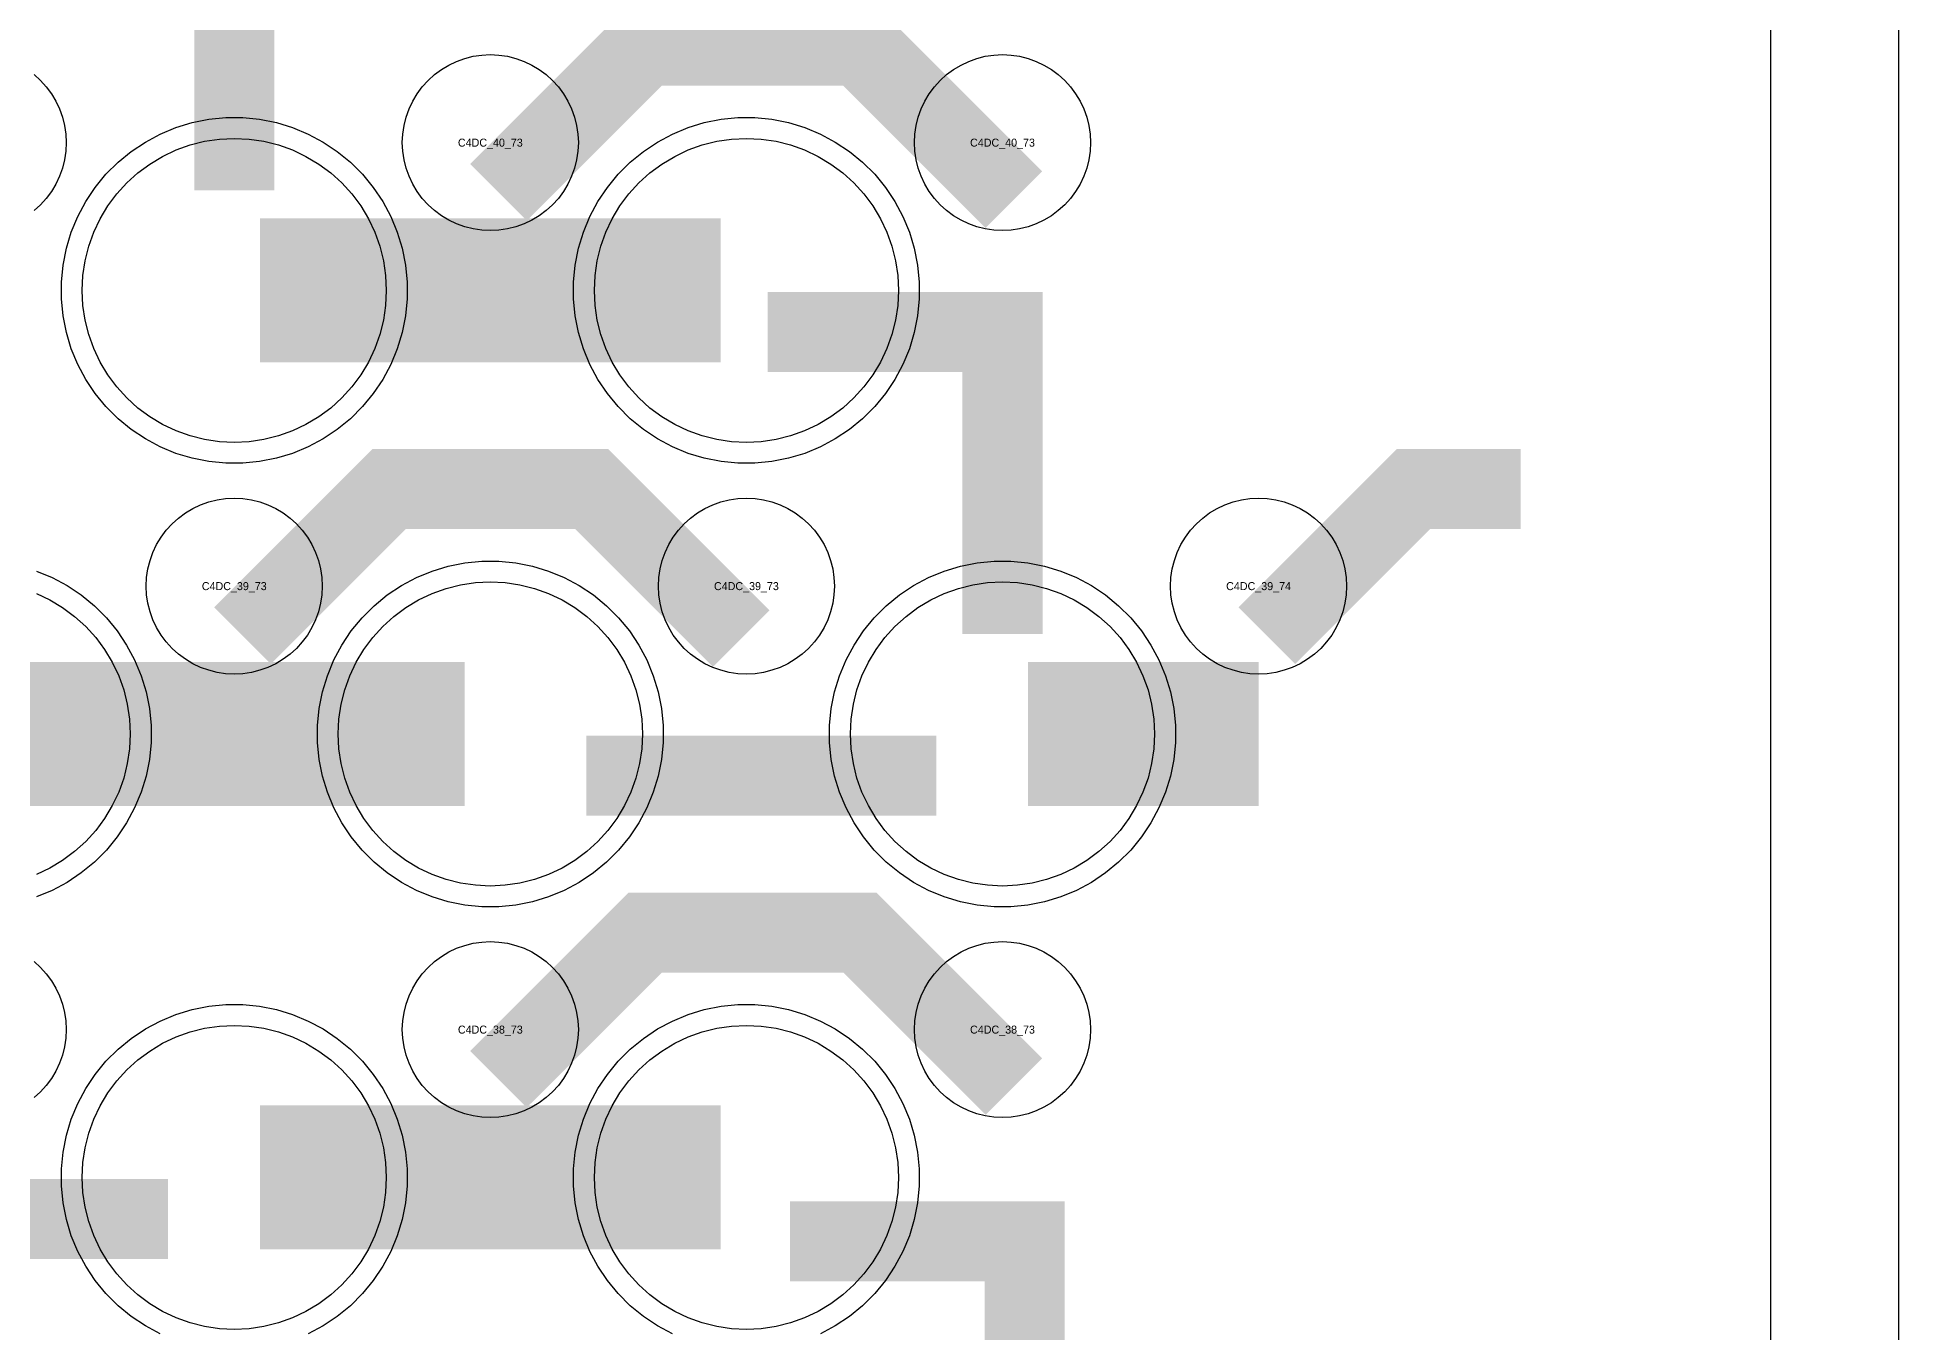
# Model space of a CAD drawing. Extents: x -11880 to 11880, y -14992 to 14992.
# Drawn here: x 11298 to 11880, y -9623 to -9218 of the extents above; entities that cross this region are included whole.
import ezdxf
from ezdxf.enums import TextEntityAlignment as Align

# ---------------------------------------------------------------- set-up
doc = ezdxf.new("R2010")
doc.units = 0
doc.header["$MEASUREMENT"] = 0
for name, color, linetype in [('GDS_775_DT_237', 138, 'CONTINUOUS'), ('OUTLINE', 30, 'CONTINUOUS'), ('RDL1_FS', 34, 'CONTINUOUS'), ('RDL_BS', 160, 'CONTINUOUS')]:
    doc.layers.add(name, color=color, linetype=linetype)

msp = doc.modelspace()

# ---------------------------------------------------------------- linework, layer by layer
at = {"layer": 'OUTLINE'}
for points in [[(-11880, -14992.5), (11880, -14992.5), (11880, 14992.5), (-11880, 14992.5)], [(-11840, -14952.5), (11840, -14952.5), (11840, 14952.5), (-11840, 14952.5)]]:
    msp.add_lwpolyline(points, close=True, dxfattribs=at)
at = {"layer": 'RDL1_FS', "color": 241, "true_color": 0xf7abae}
for points in [[(11360, -9344.509), (11355.343, -9344.28), (11350.732, -9343.596), (11346.209, -9342.464), (11341.819, -9340.892), (11337.605, -9338.9), (11333.605, -9336.502), (11329.86, -9333.724), (11326.406, -9330.594), (11323.276, -9327.14), (11320.498, -9323.395), (11318.1, -9319.395), (11316.108, -9315.181), (11314.536, -9310.791), (11313.404, -9306.268), (11312.72, -9301.657), (11312.491, -9297), (11312.72, -9292.343), (11313.404, -9287.732), (11314.536, -9283.209), (11316.108, -9278.819), (11318.1, -9274.605), (11320.498, -9270.605), (11323.276, -9266.86), (11326.406, -9263.406), (11329.86, -9260.276), (11333.605, -9257.498), (11337.605, -9255.1), (11341.819, -9253.108), (11346.209, -9251.536), (11350.732, -9250.404), (11355.343, -9249.72), (11360, -9249.491), (11364.657, -9249.72), (11369.268, -9250.404), (11373.791, -9251.536), (11378.181, -9253.108), (11382.395, -9255.1), (11386.395, -9257.498), (11390.14, -9260.276), (11393.594, -9263.406), (11396.724, -9266.86), (11399.502, -9270.605), (11401.9, -9274.605), (11403.892, -9278.819), (11405.464, -9283.209), (11406.596, -9287.732), (11407.28, -9292.343), (11407.509, -9297), (11407.28, -9301.657), (11406.596, -9306.268), (11405.464, -9310.791), (11403.892, -9315.181), (11401.9, -9319.395), (11399.502, -9323.395), (11396.724, -9327.14), (11393.594, -9330.594), (11390.14, -9333.724), (11386.395, -9336.502), (11382.395, -9338.9), (11378.181, -9340.892), (11373.791, -9342.464), (11369.268, -9343.596), (11364.657, -9344.28)], [(11520, -9344.509), (11515.343, -9344.28), (11510.732, -9343.596), (11506.209, -9342.464), (11501.819, -9340.892), (11497.605, -9338.9), (11493.605, -9336.502), (11489.86, -9333.724), (11486.406, -9330.594), (11483.276, -9327.14), (11480.498, -9323.395), (11478.1, -9319.395), (11476.108, -9315.181), (11474.536, -9310.791), (11473.404, -9306.268), (11472.72, -9301.657), (11472.491, -9297), (11472.72, -9292.343), (11473.404, -9287.732), (11474.536, -9283.209), (11476.108, -9278.819), (11478.1, -9274.605), (11480.498, -9270.605), (11483.276, -9266.86), (11486.406, -9263.406), (11489.86, -9260.276), (11493.605, -9257.498), (11497.605, -9255.1), (11501.819, -9253.108), (11506.209, -9251.536), (11510.732, -9250.404), (11515.343, -9249.72), (11520, -9249.491), (11524.657, -9249.72), (11529.268, -9250.404), (11533.791, -9251.536), (11538.181, -9253.108), (11542.395, -9255.1), (11546.395, -9257.498), (11550.14, -9260.276), (11553.594, -9263.406), (11556.724, -9266.86), (11559.502, -9270.605), (11561.9, -9274.605), (11563.892, -9278.819), (11565.464, -9283.209), (11566.596, -9287.732), (11567.28, -9292.343), (11567.509, -9297), (11567.28, -9301.657), (11566.596, -9306.268), (11565.464, -9310.791), (11563.892, -9315.181), (11561.9, -9319.395), (11559.502, -9323.395), (11556.724, -9327.14), (11553.594, -9330.594), (11550.14, -9333.724), (11546.395, -9336.502), (11542.395, -9338.9), (11538.181, -9340.892), (11533.791, -9342.464), (11529.268, -9343.596), (11524.657, -9344.28)], [(11440, -9483.074), (11435.343, -9482.845), (11430.732, -9482.161), (11426.209, -9481.029), (11421.819, -9479.457), (11417.605, -9477.465), (11413.605, -9475.067), (11409.86, -9472.289), (11406.406, -9469.159), (11403.276, -9465.705), (11400.498, -9461.96), (11398.1, -9457.96), (11396.108, -9453.746), (11394.536, -9449.356), (11393.404, -9444.833), (11392.72, -9440.222), (11392.491, -9435.565), (11392.72, -9430.908), (11393.404, -9426.297), (11394.536, -9421.774), (11396.108, -9417.384), (11398.1, -9413.17), (11400.498, -9409.17), (11403.276, -9405.425), (11406.406, -9401.971), (11409.86, -9398.841), (11413.605, -9396.063), (11417.605, -9393.665), (11421.819, -9391.673), (11426.209, -9390.101), (11430.732, -9388.969), (11435.343, -9388.285), (11440, -9388.056), (11444.657, -9388.285), (11449.268, -9388.969), (11453.791, -9390.101), (11458.181, -9391.673), (11462.395, -9393.665), (11466.395, -9396.063), (11470.14, -9398.841), (11473.594, -9401.971), (11476.724, -9405.425), (11479.502, -9409.17), (11481.9, -9413.17), (11483.892, -9417.384), (11485.464, -9421.774), (11486.596, -9426.297), (11487.28, -9430.908), (11487.509, -9435.565), (11487.28, -9440.222), (11486.596, -9444.833), (11485.464, -9449.356), (11483.892, -9453.746), (11481.9, -9457.96), (11479.502, -9461.96), (11476.724, -9465.705), (11473.594, -9469.159), (11470.14, -9472.289), (11466.395, -9475.067), (11462.395, -9477.465), (11458.181, -9479.457), (11453.791, -9481.029), (11449.268, -9482.161), (11444.657, -9482.845)], [(11600, -9483.074), (11595.343, -9482.845), (11590.732, -9482.161), (11586.209, -9481.029), (11581.819, -9479.457), (11577.605, -9477.465), (11573.605, -9475.067), (11569.86, -9472.289), (11566.406, -9469.159), (11563.276, -9465.705), (11560.498, -9461.96), (11558.1, -9457.96), (11556.108, -9453.746), (11554.536, -9449.356), (11553.404, -9444.833), (11552.72, -9440.222), (11552.491, -9435.565), (11552.72, -9430.908), (11553.404, -9426.297), (11554.536, -9421.774), (11556.108, -9417.384), (11558.1, -9413.17), (11560.498, -9409.17), (11563.276, -9405.425), (11566.406, -9401.971), (11569.86, -9398.841), (11573.605, -9396.063), (11577.605, -9393.665), (11581.819, -9391.673), (11586.209, -9390.101), (11590.732, -9388.969), (11595.343, -9388.285), (11600, -9388.056), (11604.657, -9388.285), (11609.268, -9388.969), (11613.791, -9390.101), (11618.181, -9391.673), (11622.395, -9393.665), (11626.395, -9396.063), (11630.14, -9398.841), (11633.594, -9401.971), (11636.724, -9405.425), (11639.502, -9409.17), (11641.9, -9413.17), (11643.892, -9417.384), (11645.464, -9421.774), (11646.596, -9426.297), (11647.28, -9430.908), (11647.509, -9435.565), (11647.28, -9440.222), (11646.596, -9444.833), (11645.464, -9449.356), (11643.892, -9453.746), (11641.9, -9457.96), (11639.502, -9461.96), (11636.724, -9465.705), (11633.594, -9469.159), (11630.14, -9472.289), (11626.395, -9475.067), (11622.395, -9477.465), (11618.181, -9479.457), (11613.791, -9481.029), (11609.268, -9482.161), (11604.657, -9482.845)], [(11360, -9621.639), (11355.343, -9621.41), (11350.732, -9620.726), (11346.209, -9619.594), (11341.819, -9618.022), (11337.605, -9616.03), (11333.605, -9613.632), (11329.86, -9610.854), (11326.406, -9607.724), (11323.276, -9604.27), (11320.498, -9600.525), (11318.1, -9596.525), (11316.108, -9592.311), (11314.536, -9587.921), (11313.404, -9583.398), (11312.72, -9578.787), (11312.491, -9574.13), (11312.72, -9569.473), (11313.404, -9564.862), (11314.536, -9560.339), (11316.108, -9555.949), (11318.1, -9551.735), (11320.498, -9547.735), (11323.276, -9543.99), (11326.406, -9540.536), (11329.86, -9537.406), (11333.605, -9534.628), (11337.605, -9532.23), (11341.819, -9530.238), (11346.209, -9528.666), (11350.732, -9527.534), (11355.343, -9526.85), (11360, -9526.621), (11364.657, -9526.85), (11369.268, -9527.534), (11373.791, -9528.666), (11378.181, -9530.238), (11382.395, -9532.23), (11386.395, -9534.628), (11390.14, -9537.406), (11393.594, -9540.536), (11396.724, -9543.99), (11399.502, -9547.735), (11401.9, -9551.735), (11403.892, -9555.949), (11405.464, -9560.339), (11406.596, -9564.862), (11407.28, -9569.473), (11407.509, -9574.13), (11407.28, -9578.787), (11406.596, -9583.398), (11405.464, -9587.921), (11403.892, -9592.311), (11401.9, -9596.525), (11399.502, -9600.525), (11396.724, -9604.27), (11393.594, -9607.724), (11390.14, -9610.854), (11386.395, -9613.632), (11382.395, -9616.03), (11378.181, -9618.022), (11373.791, -9619.594), (11369.268, -9620.726), (11364.657, -9621.41)], [(11520, -9621.639), (11515.343, -9621.41), (11510.732, -9620.726), (11506.209, -9619.594), (11501.819, -9618.022), (11497.605, -9616.03), (11493.605, -9613.632), (11489.86, -9610.854), (11486.406, -9607.724), (11483.276, -9604.27), (11480.498, -9600.525), (11478.1, -9596.525), (11476.108, -9592.311), (11474.536, -9587.921), (11473.404, -9583.398), (11472.72, -9578.787), (11472.491, -9574.13), (11472.72, -9569.473), (11473.404, -9564.862), (11474.536, -9560.339), (11476.108, -9555.949), (11478.1, -9551.735), (11480.498, -9547.735), (11483.276, -9543.99), (11486.406, -9540.536), (11489.86, -9537.406), (11493.605, -9534.628), (11497.605, -9532.23), (11501.819, -9530.238), (11506.209, -9528.666), (11510.732, -9527.534), (11515.343, -9526.85), (11520, -9526.621), (11524.657, -9526.85), (11529.268, -9527.534), (11533.791, -9528.666), (11538.181, -9530.238), (11542.395, -9532.23), (11546.395, -9534.628), (11550.14, -9537.406), (11553.594, -9540.536), (11556.724, -9543.99), (11559.502, -9547.735), (11561.9, -9551.735), (11563.892, -9555.949), (11565.464, -9560.339), (11566.596, -9564.862), (11567.28, -9569.473), (11567.509, -9574.13), (11567.28, -9578.787), (11566.596, -9583.398), (11565.464, -9587.921), (11563.892, -9592.311), (11561.9, -9596.525), (11559.502, -9600.525), (11556.724, -9604.27), (11553.594, -9607.724), (11550.14, -9610.854), (11546.395, -9613.632), (11542.395, -9616.03), (11538.181, -9618.022), (11533.791, -9619.594), (11529.268, -9620.726), (11524.657, -9621.41)]]:
    msp.add_lwpolyline(points, close=True, dxfattribs=at)
for points in [[(11368.002, -9297, 45, 45, 0), (11440.002, -9297, 45, 45, 0)], [(11440.002, -9297, 45, 45, 0), (11512.002, -9297, 45, 45, 0)], [(11288.002, -9435.565, 45, 45, 0), (11360.002, -9435.565, 45, 45, 0)], [(11360.002, -9435.565, 45, 45, 0), (11432.002, -9435.565, 45, 45, 0)], [(11608.002, -9435.565, 45, 45, 0), (11680.002, -9435.565, 45, 45, 0)], [(11368.002, -9574.13, 45, 45, 0), (11440.002, -9574.13, 45, 45, 0)], [(11440.002, -9574.13, 45, 45, 0), (11512.002, -9574.13, 45, 45, 0)]]:
    msp.add_lwpolyline(points, format="xyseb", dxfattribs=at)
msp.add_lwpolyline([(11298.181, -9391.673), (11302.395, -9393.665), (11306.395, -9396.063), (11310.14, -9398.841), (11313.594, -9401.971), (11316.724, -9405.425), (11319.502, -9409.17), (11321.9, -9413.17), (11323.892, -9417.384), (11325.464, -9421.774), (11326.596, -9426.297), (11327.28, -9430.908), (11327.509, -9435.565), (11327.28, -9440.222), (11326.596, -9444.833), (11325.464, -9449.356), (11323.892, -9453.746), (11321.9, -9457.96), (11319.502, -9461.96), (11316.724, -9465.705), (11313.594, -9469.159), (11310.14, -9472.289), (11306.395, -9475.067), (11302.395, -9477.465), (11298.181, -9479.457)], dxfattribs=at)
at = {"layer": 'RDL_BS', "color": 241, "true_color": 0xf7abae}
for points in [[(11360, -9265.735, 25, 25, 0), (11360, -9158.958, 25, 25, 0)], [(11360, -9265.735, 25, 25, 0), (11360, -9158.958, 25, 25, 0)], [(11600, -9404.3, 25, 25, 0), (11600, -9297.523, 25, 25, 0)], [(11600, -9404.3, 25, 25, 0), (11600, -9297.523, 25, 25, 0)], [(11612.5, -9310.023, 25, 25, 0), (11526.667, -9310.023, 25, 25, 0)], [(11612.5, -9310.023, 25, 25, 0), (11547.833, -9310.023, 25, 25, 0)], [(11470.016, -9448.578, 25, 25, 0), (11579.281, -9448.578, 25, 25, 0)], [(11606.951, -9688.379, 25, 25, 0), (11606.951, -9581.602, 25, 25, 0)], [(11606.951, -9688.379, 25, 25, 0), (11606.951, -9581.602, 25, 25, 0)], [(11230.016, -9587.143, 25, 25, 0), (11339.281, -9587.143, 25, 25, 0)], [(11619.451, -9594.102, 25, 25, 0), (11533.618, -9594.102, 25, 25, 0)], [(11619.451, -9594.102, 25, 25, 0), (11554.784, -9594.102, 25, 25, 0)]]:
    msp.add_lwpolyline(points, format="xyseb", dxfattribs=at)
at = {"layer": 'RDL_BS'}
for points in [[(11442.562, -9266.314, 25, 25, 0), (11488.377, -9220.499, 25, 25, 0), (11521.93, -9220.499, 25, 25, 0)], [(11603.555, -9268.619, 25, 25, 0), (11555.435, -9220.499, 25, 25, 0), (11521.838, -9220.499, 25, 25, 0)], [(11362.562, -9404.879, 25, 25, 0), (11408.377, -9359.064, 25, 25, 0), (11441.93, -9359.064, 25, 25, 0)], [(11518.401, -9405.778, 25, 25, 0), (11471.687, -9359.064, 25, 25, 0), (11441.929, -9359.064, 25, 25, 0)], [(11682.562, -9404.879, 25, 25, 0), (11728.377, -9359.064, 25, 25, 0), (11761.93, -9359.064, 25, 25, 0)], [(11442.562, -9543.444, 25, 25, 0), (11488.377, -9497.629, 25, 25, 0), (11521.93, -9497.629, 25, 25, 0)], [(11603.555, -9545.749, 25, 25, 0), (11555.435, -9497.629, 25, 25, 0), (11521.838, -9497.629, 25, 25, 0)]]:
    msp.add_lwpolyline(points, format="xyseb", dxfattribs=at)
for points in [[(11440, -9278.306), (11437.307, -9278.174), (11434.635, -9277.778), (11432.016, -9277.121), (11429.481, -9276.214), (11427.044, -9275.062), (11424.72, -9273.669), (11422.557, -9272.066), (11420.558, -9270.254), (11418.746, -9268.255), (11417.143, -9266.092), (11415.75, -9263.768), (11414.598, -9261.331), (11413.691, -9258.796), (11413.034, -9256.177), (11412.638, -9253.505), (11412.506, -9250.812), (11412.638, -9248.119), (11413.034, -9245.447), (11413.691, -9242.828), (11414.598, -9240.293), (11415.75, -9237.856), (11417.143, -9235.532), (11418.746, -9233.369), (11420.558, -9231.37), (11422.557, -9229.558), (11424.72, -9227.955), (11427.044, -9226.562), (11429.481, -9225.41), (11432.016, -9224.503), (11434.635, -9223.846), (11437.307, -9223.45), (11440, -9223.318), (11442.693, -9223.45), (11445.365, -9223.846), (11447.984, -9224.503), (11450.519, -9225.41), (11452.956, -9226.562), (11455.28, -9227.955), (11457.443, -9229.558), (11459.442, -9231.37), (11461.254, -9233.369), (11462.857, -9235.532), (11464.25, -9237.856), (11465.402, -9240.293), (11466.309, -9242.828), (11466.966, -9245.447), (11467.362, -9248.119), (11467.494, -9250.812), (11467.362, -9253.505), (11466.966, -9256.177), (11466.309, -9258.796), (11465.402, -9261.331), (11464.25, -9263.768), (11462.857, -9266.092), (11461.254, -9268.255), (11459.442, -9270.254), (11457.443, -9272.066), (11455.28, -9273.669), (11452.956, -9275.062), (11450.519, -9276.214), (11447.984, -9277.121), (11445.365, -9277.778), (11442.693, -9278.174)], [(11600, -9278.306), (11597.307, -9278.174), (11594.635, -9277.778), (11592.016, -9277.121), (11589.481, -9276.214), (11587.044, -9275.062), (11584.72, -9273.669), (11582.557, -9272.066), (11580.558, -9270.254), (11578.746, -9268.255), (11577.143, -9266.092), (11575.75, -9263.768), (11574.598, -9261.331), (11573.691, -9258.796), (11573.034, -9256.177), (11572.638, -9253.505), (11572.506, -9250.812), (11572.638, -9248.119), (11573.034, -9245.447), (11573.691, -9242.828), (11574.598, -9240.293), (11575.75, -9237.856), (11577.143, -9235.532), (11578.746, -9233.369), (11580.558, -9231.37), (11582.557, -9229.558), (11584.72, -9227.955), (11587.044, -9226.562), (11589.481, -9225.41), (11592.016, -9224.503), (11594.635, -9223.846), (11597.307, -9223.45), (11600, -9223.318), (11602.693, -9223.45), (11605.365, -9223.846), (11607.984, -9224.503), (11610.519, -9225.41), (11612.956, -9226.562), (11615.28, -9227.955), (11617.443, -9229.558), (11619.442, -9231.37), (11621.254, -9233.369), (11622.857, -9235.532), (11624.25, -9237.856), (11625.402, -9240.293), (11626.309, -9242.828), (11626.966, -9245.447), (11627.362, -9248.119), (11627.494, -9250.812), (11627.362, -9253.505), (11626.966, -9256.177), (11626.309, -9258.796), (11625.402, -9261.331), (11624.25, -9263.768), (11622.857, -9266.092), (11621.254, -9268.255), (11619.442, -9270.254), (11617.443, -9272.066), (11615.28, -9273.669), (11612.956, -9275.062), (11610.519, -9276.214), (11607.984, -9277.121), (11605.365, -9277.778), (11602.693, -9278.174)], [(11360, -9416.871), (11357.307, -9416.739), (11354.635, -9416.343), (11352.016, -9415.686), (11349.481, -9414.779), (11347.044, -9413.627), (11344.72, -9412.234), (11342.557, -9410.631), (11340.558, -9408.819), (11338.746, -9406.82), (11337.143, -9404.657), (11335.75, -9402.333), (11334.598, -9399.896), (11333.691, -9397.361), (11333.034, -9394.742), (11332.638, -9392.07), (11332.506, -9389.377), (11332.638, -9386.684), (11333.034, -9384.012), (11333.691, -9381.393), (11334.598, -9378.858), (11335.75, -9376.421), (11337.143, -9374.097), (11338.746, -9371.934), (11340.558, -9369.935), (11342.557, -9368.123), (11344.72, -9366.52), (11347.044, -9365.127), (11349.481, -9363.975), (11352.016, -9363.068), (11354.635, -9362.411), (11357.307, -9362.015), (11360, -9361.883), (11362.693, -9362.015), (11365.365, -9362.411), (11367.984, -9363.068), (11370.519, -9363.975), (11372.956, -9365.127), (11375.28, -9366.52), (11377.443, -9368.123), (11379.442, -9369.935), (11381.254, -9371.934), (11382.857, -9374.097), (11384.25, -9376.421), (11385.402, -9378.858), (11386.309, -9381.393), (11386.966, -9384.012), (11387.362, -9386.684), (11387.494, -9389.377), (11387.362, -9392.07), (11386.966, -9394.742), (11386.309, -9397.361), (11385.402, -9399.896), (11384.25, -9402.333), (11382.857, -9404.657), (11381.254, -9406.82), (11379.442, -9408.819), (11377.443, -9410.631), (11375.28, -9412.234), (11372.956, -9413.627), (11370.519, -9414.779), (11367.984, -9415.686), (11365.365, -9416.343), (11362.693, -9416.739)], [(11520, -9416.871), (11517.307, -9416.739), (11514.635, -9416.343), (11512.016, -9415.686), (11509.481, -9414.779), (11507.044, -9413.627), (11504.72, -9412.234), (11502.557, -9410.631), (11500.558, -9408.819), (11498.746, -9406.82), (11497.143, -9404.657), (11495.75, -9402.333), (11494.598, -9399.896), (11493.691, -9397.361), (11493.034, -9394.742), (11492.638, -9392.07), (11492.506, -9389.377), (11492.638, -9386.684), (11493.034, -9384.012), (11493.691, -9381.393), (11494.598, -9378.858), (11495.75, -9376.421), (11497.143, -9374.097), (11498.746, -9371.934), (11500.558, -9369.935), (11502.557, -9368.123), (11504.72, -9366.52), (11507.044, -9365.127), (11509.481, -9363.975), (11512.016, -9363.068), (11514.635, -9362.411), (11517.307, -9362.015), (11520, -9361.883), (11522.693, -9362.015), (11525.365, -9362.411), (11527.984, -9363.068), (11530.519, -9363.975), (11532.956, -9365.127), (11535.28, -9366.52), (11537.443, -9368.123), (11539.442, -9369.935), (11541.254, -9371.934), (11542.857, -9374.097), (11544.25, -9376.421), (11545.402, -9378.858), (11546.309, -9381.393), (11546.966, -9384.012), (11547.362, -9386.684), (11547.494, -9389.377), (11547.362, -9392.07), (11546.966, -9394.742), (11546.309, -9397.361), (11545.402, -9399.896), (11544.25, -9402.333), (11542.857, -9404.657), (11541.254, -9406.82), (11539.442, -9408.819), (11537.443, -9410.631), (11535.28, -9412.234), (11532.956, -9413.627), (11530.519, -9414.779), (11527.984, -9415.686), (11525.365, -9416.343), (11522.693, -9416.739)], [(11680, -9416.871), (11677.307, -9416.739), (11674.635, -9416.343), (11672.016, -9415.686), (11669.481, -9414.779), (11667.044, -9413.627), (11664.72, -9412.234), (11662.557, -9410.631), (11660.558, -9408.819), (11658.746, -9406.82), (11657.143, -9404.657), (11655.75, -9402.333), (11654.598, -9399.896), (11653.691, -9397.361), (11653.034, -9394.742), (11652.638, -9392.07), (11652.506, -9389.377), (11652.638, -9386.684), (11653.034, -9384.012), (11653.691, -9381.393), (11654.598, -9378.858), (11655.75, -9376.421), (11657.143, -9374.097), (11658.746, -9371.934), (11660.558, -9369.935), (11662.557, -9368.123), (11664.72, -9366.52), (11667.044, -9365.127), (11669.481, -9363.975), (11672.016, -9363.068), (11674.635, -9362.411), (11677.307, -9362.015), (11680, -9361.883), (11682.693, -9362.015), (11685.365, -9362.411), (11687.984, -9363.068), (11690.519, -9363.975), (11692.956, -9365.127), (11695.28, -9366.52), (11697.443, -9368.123), (11699.442, -9369.935), (11701.254, -9371.934), (11702.857, -9374.097), (11704.25, -9376.421), (11705.402, -9378.858), (11706.309, -9381.393), (11706.966, -9384.012), (11707.362, -9386.684), (11707.494, -9389.377), (11707.362, -9392.07), (11706.966, -9394.742), (11706.309, -9397.361), (11705.402, -9399.896), (11704.25, -9402.333), (11702.857, -9404.657), (11701.254, -9406.82), (11699.442, -9408.819), (11697.443, -9410.631), (11695.28, -9412.234), (11692.956, -9413.627), (11690.519, -9414.779), (11687.984, -9415.686), (11685.365, -9416.343), (11682.693, -9416.739)], [(11440, -9555.436), (11437.307, -9555.304), (11434.635, -9554.908), (11432.016, -9554.251), (11429.481, -9553.344), (11427.044, -9552.192), (11424.72, -9550.799), (11422.557, -9549.196), (11420.558, -9547.384), (11418.746, -9545.385), (11417.143, -9543.222), (11415.75, -9540.898), (11414.598, -9538.461), (11413.691, -9535.926), (11413.034, -9533.307), (11412.638, -9530.635), (11412.506, -9527.942), (11412.638, -9525.249), (11413.034, -9522.577), (11413.691, -9519.958), (11414.598, -9517.423), (11415.75, -9514.986), (11417.143, -9512.662), (11418.746, -9510.499), (11420.558, -9508.5), (11422.557, -9506.688), (11424.72, -9505.085), (11427.044, -9503.692), (11429.481, -9502.54), (11432.016, -9501.633), (11434.635, -9500.976), (11437.307, -9500.58), (11440, -9500.448), (11442.693, -9500.58), (11445.365, -9500.976), (11447.984, -9501.633), (11450.519, -9502.54), (11452.956, -9503.692), (11455.28, -9505.085), (11457.443, -9506.688), (11459.442, -9508.5), (11461.254, -9510.499), (11462.857, -9512.662), (11464.25, -9514.986), (11465.402, -9517.423), (11466.309, -9519.958), (11466.966, -9522.577), (11467.362, -9525.249), (11467.494, -9527.942), (11467.362, -9530.635), (11466.966, -9533.307), (11466.309, -9535.926), (11465.402, -9538.461), (11464.25, -9540.898), (11462.857, -9543.222), (11461.254, -9545.385), (11459.442, -9547.384), (11457.443, -9549.196), (11455.28, -9550.799), (11452.956, -9552.192), (11450.519, -9553.344), (11447.984, -9554.251), (11445.365, -9554.908), (11442.693, -9555.304)], [(11600, -9555.436), (11597.307, -9555.304), (11594.635, -9554.908), (11592.016, -9554.251), (11589.481, -9553.344), (11587.044, -9552.192), (11584.72, -9550.799), (11582.557, -9549.196), (11580.558, -9547.384), (11578.746, -9545.385), (11577.143, -9543.222), (11575.75, -9540.898), (11574.598, -9538.461), (11573.691, -9535.926), (11573.034, -9533.307), (11572.638, -9530.635), (11572.506, -9527.942), (11572.638, -9525.249), (11573.034, -9522.577), (11573.691, -9519.958), (11574.598, -9517.423), (11575.75, -9514.986), (11577.143, -9512.662), (11578.746, -9510.499), (11580.558, -9508.5), (11582.557, -9506.688), (11584.72, -9505.085), (11587.044, -9503.692), (11589.481, -9502.54), (11592.016, -9501.633), (11594.635, -9500.976), (11597.307, -9500.58), (11600, -9500.448), (11602.693, -9500.58), (11605.365, -9500.976), (11607.984, -9501.633), (11610.519, -9502.54), (11612.956, -9503.692), (11615.28, -9505.085), (11617.443, -9506.688), (11619.442, -9508.5), (11621.254, -9510.499), (11622.857, -9512.662), (11624.25, -9514.986), (11625.402, -9517.423), (11626.309, -9519.958), (11626.966, -9522.577), (11627.362, -9525.249), (11627.494, -9527.942), (11627.362, -9530.635), (11626.966, -9533.307), (11626.309, -9535.926), (11625.402, -9538.461), (11624.25, -9540.898), (11622.857, -9543.222), (11621.254, -9545.385), (11619.442, -9547.384), (11617.443, -9549.196), (11615.28, -9550.799), (11612.956, -9552.192), (11610.519, -9553.344), (11607.984, -9554.251), (11605.365, -9554.908), (11602.693, -9555.304)]]:
    msp.add_lwpolyline(points, close=True, dxfattribs=at)
for points in [[(11297.443, -9229.558), (11299.442, -9231.37), (11301.254, -9233.369), (11302.857, -9235.532), (11304.25, -9237.856), (11305.402, -9240.293), (11306.309, -9242.828), (11306.966, -9245.447), (11307.362, -9248.119), (11307.494, -9250.812), (11307.362, -9253.505), (11306.966, -9256.177), (11306.309, -9258.796), (11305.402, -9261.331), (11304.25, -9263.768), (11302.857, -9266.092), (11301.254, -9268.255), (11299.442, -9270.254), (11297.443, -9272.066)], [(11297.443, -9506.688), (11299.442, -9508.5), (11301.254, -9510.499), (11302.857, -9512.662), (11304.25, -9514.986), (11305.402, -9517.423), (11306.309, -9519.958), (11306.966, -9522.577), (11307.362, -9525.249), (11307.494, -9527.942), (11307.362, -9530.635), (11306.966, -9533.307), (11306.309, -9535.926), (11305.402, -9538.461), (11304.25, -9540.898), (11302.857, -9543.222), (11301.254, -9545.385), (11299.442, -9547.384), (11297.443, -9549.196)]]:
    msp.add_lwpolyline(points, dxfattribs=at)
at = {"layer": 'RDL_BS', "color": 241, "true_color": 0xf7abae}
for points in [[(11357.356, -9351), (11352.062, -9350.483), (11346.835, -9349.437), (11341.795, -9347.906), (11336.885, -9345.875), (11332.223, -9343.383), (11327.809, -9340.436), (11323.708, -9337.074), (11319.926, -9333.292), (11316.564, -9329.191), (11313.617, -9324.777), (11311.125, -9320.115), (11309.094, -9315.205), (11307.563, -9310.165), (11306.517, -9304.938), (11306, -9299.644), (11306, -9294.356), (11306.517, -9289.062), (11307.563, -9283.835), (11309.094, -9278.795), (11311.125, -9273.885), (11313.617, -9269.223), (11316.564, -9264.809), (11319.926, -9260.708), (11323.708, -9256.926), (11327.809, -9253.564), (11332.223, -9250.617), (11336.885, -9248.125), (11341.795, -9246.094), (11346.835, -9244.563), (11352.062, -9243.517), (11357.356, -9243), (11362.644, -9243), (11367.938, -9243.517), (11373.165, -9244.563), (11378.205, -9246.094), (11383.115, -9248.125), (11387.777, -9250.617), (11392.191, -9253.564), (11396.292, -9256.926), (11400.074, -9260.708), (11403.436, -9264.809), (11406.383, -9269.223), (11408.875, -9273.885), (11410.906, -9278.795), (11412.437, -9283.835), (11413.483, -9289.062), (11414, -9294.356), (11414, -9299.644), (11413.483, -9304.938), (11412.437, -9310.165), (11410.906, -9315.205), (11408.875, -9320.115), (11406.383, -9324.777), (11403.436, -9329.191), (11400.074, -9333.292), (11396.292, -9337.074), (11392.191, -9340.436), (11387.777, -9343.383), (11383.115, -9345.875), (11378.205, -9347.906), (11373.165, -9349.437), (11367.938, -9350.483), (11362.644, -9351)], [(11517.356, -9351), (11512.062, -9350.483), (11506.835, -9349.437), (11501.795, -9347.906), (11496.885, -9345.875), (11492.223, -9343.383), (11487.809, -9340.436), (11483.708, -9337.074), (11479.926, -9333.292), (11476.564, -9329.191), (11473.617, -9324.777), (11471.125, -9320.115), (11469.094, -9315.205), (11467.563, -9310.165), (11466.517, -9304.938), (11466, -9299.644), (11466, -9294.356), (11466.517, -9289.062), (11467.563, -9283.835), (11469.094, -9278.795), (11471.125, -9273.885), (11473.617, -9269.223), (11476.564, -9264.809), (11479.926, -9260.708), (11483.708, -9256.926), (11487.809, -9253.564), (11492.223, -9250.617), (11496.885, -9248.125), (11501.795, -9246.094), (11506.835, -9244.563), (11512.062, -9243.517), (11517.356, -9243), (11522.644, -9243), (11527.938, -9243.517), (11533.165, -9244.563), (11538.205, -9246.094), (11543.115, -9248.125), (11547.777, -9250.617), (11552.191, -9253.564), (11556.292, -9256.926), (11560.074, -9260.708), (11563.436, -9264.809), (11566.383, -9269.223), (11568.875, -9273.885), (11570.906, -9278.795), (11572.437, -9283.835), (11573.483, -9289.062), (11574, -9294.356), (11574, -9299.644), (11573.483, -9304.938), (11572.437, -9310.165), (11570.906, -9315.205), (11568.875, -9320.115), (11566.383, -9324.777), (11563.436, -9329.191), (11560.074, -9333.292), (11556.292, -9337.074), (11552.191, -9340.436), (11547.777, -9343.383), (11543.115, -9345.875), (11538.205, -9347.906), (11533.165, -9349.437), (11527.938, -9350.483), (11522.644, -9351)], [(11437.356, -9489.565), (11432.062, -9489.048), (11426.835, -9488.002), (11421.795, -9486.471), (11416.885, -9484.44), (11412.223, -9481.948), (11407.809, -9479.001), (11403.708, -9475.639), (11399.926, -9471.857), (11396.564, -9467.756), (11393.617, -9463.342), (11391.125, -9458.68), (11389.094, -9453.77), (11387.563, -9448.73), (11386.517, -9443.503), (11386, -9438.209), (11386, -9432.921), (11386.517, -9427.627), (11387.563, -9422.4), (11389.094, -9417.36), (11391.125, -9412.45), (11393.617, -9407.788), (11396.564, -9403.374), (11399.926, -9399.273), (11403.708, -9395.491), (11407.809, -9392.129), (11412.223, -9389.182), (11416.885, -9386.69), (11421.795, -9384.659), (11426.835, -9383.128), (11432.062, -9382.082), (11437.356, -9381.565), (11442.644, -9381.565), (11447.938, -9382.082), (11453.165, -9383.128), (11458.205, -9384.659), (11463.115, -9386.69), (11467.777, -9389.182), (11472.191, -9392.129), (11476.292, -9395.491), (11480.074, -9399.273), (11483.436, -9403.374), (11486.383, -9407.788), (11488.875, -9412.45), (11490.906, -9417.36), (11492.437, -9422.4), (11493.483, -9427.627), (11494, -9432.921), (11494, -9438.209), (11493.483, -9443.503), (11492.437, -9448.73), (11490.906, -9453.77), (11488.875, -9458.68), (11486.383, -9463.342), (11483.436, -9467.756), (11480.074, -9471.857), (11476.292, -9475.639), (11472.191, -9479.001), (11467.777, -9481.948), (11463.115, -9484.44), (11458.205, -9486.471), (11453.165, -9488.002), (11447.938, -9489.048), (11442.644, -9489.565)], [(11597.356, -9489.565), (11592.062, -9489.048), (11586.835, -9488.002), (11581.795, -9486.471), (11576.885, -9484.44), (11572.223, -9481.948), (11567.809, -9479.001), (11563.708, -9475.639), (11559.926, -9471.857), (11556.564, -9467.756), (11553.617, -9463.342), (11551.125, -9458.68), (11549.094, -9453.77), (11547.563, -9448.73), (11546.517, -9443.503), (11546, -9438.209), (11546, -9432.921), (11546.517, -9427.627), (11547.563, -9422.4), (11549.094, -9417.36), (11551.125, -9412.45), (11553.617, -9407.788), (11556.564, -9403.374), (11559.926, -9399.273), (11563.708, -9395.491), (11567.809, -9392.129), (11572.223, -9389.182), (11576.885, -9386.69), (11581.795, -9384.659), (11586.835, -9383.128), (11592.062, -9382.082), (11597.356, -9381.565), (11602.644, -9381.565), (11607.938, -9382.082), (11613.165, -9383.128), (11618.205, -9384.659), (11623.115, -9386.69), (11627.777, -9389.182), (11632.191, -9392.129), (11636.292, -9395.491), (11640.074, -9399.273), (11643.436, -9403.374), (11646.383, -9407.788), (11648.875, -9412.45), (11650.906, -9417.36), (11652.437, -9422.4), (11653.483, -9427.627), (11654, -9432.921), (11654, -9438.209), (11653.483, -9443.503), (11652.437, -9448.73), (11650.906, -9453.77), (11648.875, -9458.68), (11646.383, -9463.342), (11643.436, -9467.756), (11640.074, -9471.857), (11636.292, -9475.639), (11632.191, -9479.001), (11627.777, -9481.948), (11623.115, -9484.44), (11618.205, -9486.471), (11613.165, -9488.002), (11607.938, -9489.048), (11602.644, -9489.565)]]:
    msp.add_lwpolyline(points, close=True, dxfattribs=at)
for points in [[(11298.205, -9384.659), (11303.115, -9386.69), (11307.777, -9389.182), (11312.191, -9392.129), (11316.292, -9395.491), (11320.074, -9399.273), (11323.436, -9403.374), (11326.383, -9407.788), (11328.875, -9412.45), (11330.906, -9417.36), (11332.437, -9422.4), (11333.483, -9427.627), (11334, -9432.921), (11334, -9438.209), (11333.483, -9443.503), (11332.437, -9448.73), (11330.906, -9453.77), (11328.875, -9458.68), (11326.383, -9463.342), (11323.436, -9467.756), (11320.074, -9471.857), (11316.292, -9475.639), (11312.191, -9479.001), (11307.777, -9481.948), (11303.115, -9484.44), (11298.205, -9486.471)], [(11336.885, -9623.005), (11332.223, -9620.513), (11327.809, -9617.566), (11323.708, -9614.204), (11319.926, -9610.422), (11316.564, -9606.321), (11313.617, -9601.907), (11311.125, -9597.245), (11309.094, -9592.335), (11307.563, -9587.295), (11306.517, -9582.068), (11306, -9576.774), (11306, -9571.486), (11306.517, -9566.192), (11307.563, -9560.965), (11309.094, -9555.925), (11311.125, -9551.015), (11313.617, -9546.353), (11316.564, -9541.939), (11319.926, -9537.838), (11323.708, -9534.056), (11327.809, -9530.694), (11332.223, -9527.747), (11336.885, -9525.255), (11341.795, -9523.224), (11346.835, -9521.693), (11352.062, -9520.647), (11357.356, -9520.13), (11362.644, -9520.13), (11367.938, -9520.647), (11373.165, -9521.693), (11378.205, -9523.224), (11383.115, -9525.255), (11387.777, -9527.747), (11392.191, -9530.694), (11396.292, -9534.056), (11400.074, -9537.838), (11403.436, -9541.939), (11406.383, -9546.353), (11408.875, -9551.015), (11410.906, -9555.925), (11412.437, -9560.965), (11413.483, -9566.192), (11414, -9571.486), (11414, -9576.774), (11413.483, -9582.068), (11412.437, -9587.295), (11410.906, -9592.335), (11408.875, -9597.245), (11406.383, -9601.907), (11403.436, -9606.321), (11400.074, -9610.422), (11396.292, -9614.204), (11392.191, -9617.566), (11387.777, -9620.513), (11383.115, -9623.005)], [(11496.885, -9623.005), (11492.223, -9620.513), (11487.809, -9617.566), (11483.708, -9614.204), (11479.926, -9610.422), (11476.564, -9606.321), (11473.617, -9601.907), (11471.125, -9597.245), (11469.094, -9592.335), (11467.563, -9587.295), (11466.517, -9582.068), (11466, -9576.774), (11466, -9571.486), (11466.517, -9566.192), (11467.563, -9560.965), (11469.094, -9555.925), (11471.125, -9551.015), (11473.617, -9546.353), (11476.564, -9541.939), (11479.926, -9537.838), (11483.708, -9534.056), (11487.809, -9530.694), (11492.223, -9527.747), (11496.885, -9525.255), (11501.795, -9523.224), (11506.835, -9521.693), (11512.062, -9520.647), (11517.356, -9520.13), (11522.644, -9520.13), (11527.938, -9520.647), (11533.165, -9521.693), (11538.205, -9523.224), (11543.115, -9525.255), (11547.777, -9527.747), (11552.191, -9530.694), (11556.292, -9534.056), (11560.074, -9537.838), (11563.436, -9541.939), (11566.383, -9546.353), (11568.875, -9551.015), (11570.906, -9555.925), (11572.437, -9560.965), (11573.483, -9566.192), (11574, -9571.486), (11574, -9576.774), (11573.483, -9582.068), (11572.437, -9587.295), (11570.906, -9592.335), (11568.875, -9597.245), (11566.383, -9601.907), (11563.436, -9606.321), (11560.074, -9610.422), (11556.292, -9614.204), (11552.191, -9617.566), (11547.777, -9620.513), (11543.115, -9623.005)]]:
    msp.add_lwpolyline(points, dxfattribs=at)

# ---------------------------------------------------------------- texts
at = {"layer": 'GDS_775_DT_237'}
for s, p in [('C4DC_40_73', (11440, -9250.812)), ('C4DC_40_73', (11440, -9250.812)), ('C4DC_40_73', (11600, -9250.812)), ('C4DC_40_73', (11600, -9250.812)), ('C4DC_39_73', (11360, -9389.377)), ('C4DC_39_73', (11360, -9389.377)), ('C4DC_39_73', (11520, -9389.377)), ('C4DC_39_73', (11520, -9389.377)), ('C4DC_39_74', (11680, -9389.377)), ('C4DC_39_74', (11680, -9389.377)), ('C4DC_38_73', (11440, -9527.942)), ('C4DC_38_73', (11440, -9527.942)), ('C4DC_38_73', (11600, -9527.942)), ('C4DC_38_73', (11600, -9527.942))]:
    msp.add_text(s, height=2.5, dxfattribs=at).set_placement(p, align=Align.MIDDLE_CENTER)

doc.saveas('drawing.dxf')
